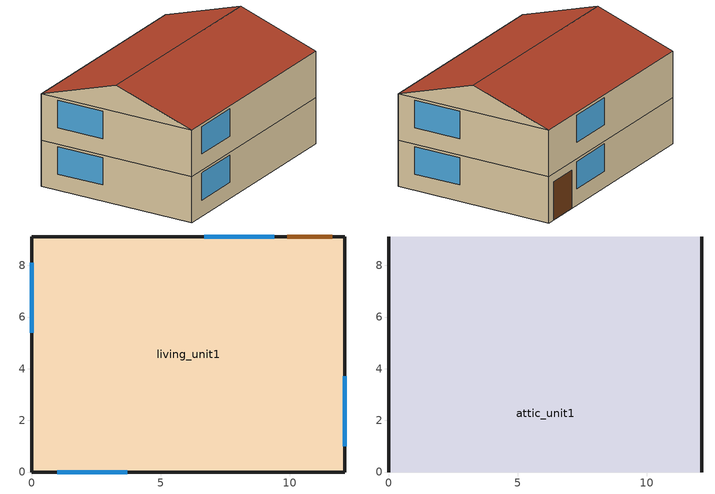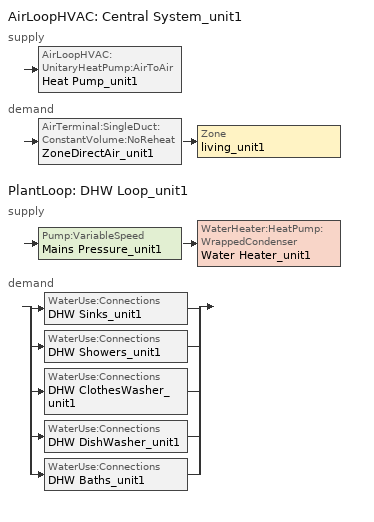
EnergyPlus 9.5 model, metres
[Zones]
living_unit1
 floor adiabatic (Interior Floor): 0,0 0,9.1 12.13,9.1 12.13,0 z2.6
 floor ground (Interior Floor): 0,0 0,9.1 12.13,9.1 12.13,0 z0.01
 wall outside (Exterior Wall): 0,0 12.13,0 12.13,9.1 0,9.1 0,0 z0.01:2.6; 0,0 12.13,0 12.13,9.1 0,9.1 0,0 z2.6:5.19
 window (Exterior Window): 1,0 3.71,0 / 9.39,9.1 6.68,9.1 / 12.13,1 12.13,3.71 / 0,8.1 0,5.39 z0.92:2.45; 1,0 3.71,0 / 9.39,9.1 6.68,9.1 / 12.13,1 12.13,3.71 / 0,8.1 0,5.39 z3.52:5.04
 door (Exterior Door): 11.63,9.1 9.89,9.1 z0.01:2.14
 ceiling to attic_unit1 (Interior Ceiling): 0,0 12.13,0 12.13,9.1 0,9.1 z5.19
attic_unit1
 wall outside (Gable_end): 12.13,0,5.19 12.13,9.1,5.19 12.13,4.55,6.7; 0,9.1,5.19 0,0,5.19 0,4.55,6.7
 roof outside (Exterior Roof): 0,0,5.19 12.13,0,5.19 12.13,4.55,6.7 0,4.55,6.7; 12.13,9.1,5.19 0,9.1,5.19 0,4.55,6.7 12.13,4.55,6.7
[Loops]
AirLoopHVAC 'Central System_unit1'
 supply: AirLoopHVAC:UnitaryHeatPump:AirToAir 'Heat Pump_unit1'
 demand: AirTerminal:SingleDuct:ConstantVolume:NoReheat 'ZoneDirectAir_unit1' > Zone 'living_unit1'
PlantLoop 'DHW Loop_unit1'
 supply: Pump:VariableSpeed 'Mains Pressure_unit1' > WaterHeater:HeatPump:WrappedCondenser 'Water Heater_unit1'
 demand: split
  | WaterUse:Connections 'DHW Sinks_unit1'
  | WaterUse:Connections 'DHW Showers_unit1'
  | WaterUse:Connections 'DHW ClothesWasher_unit1'
  | WaterUse:Connections 'DHW DishWasher_unit1'
  | WaterUse:Connections 'DHW Baths_unit1'
[Building]
SF+Houston+hp+slab+IECC2018: 0, Suburbs, 0.04, 0.4, FullExterior, 25, 6
[Site:Location]
Houston Bush Intercontinental_TX_USA Design_Conditions: 30, -95.37, -6, 29
[SizingPeriod:DesignDay]
Houston Bush Intercontinental Ann Htg 99.6% Condns DB: 1, 21, WinterDesignDay, -1.6, 0, DefaultMultipliers, , Wetbulb, -1.6, , , , , 100977, 2.8, 0, No, No, No, ASHRAEClearSky, , , , , 0
Houston Bush Intercontinental Ann Clg .4% Condns DB=>MWB: 7, 21, SummerDesignDay, 36, 10.1, DefaultMultipliers, , Wetbulb, 24.8, , , , , 100977, 3.5, 170, No, No, No, ASHRAETau, , , 0.499, 1.97
[Site:GroundTemperature:BuildingSurface]
20.97, 20.96, 21.23, 21.51, 21.9, 23.37, 23.79, 23.9, 23.87, 22.31, 21.83, 21.38
[Site:WaterMainsTemperature]
Correlation: , 20.3167, 17.8
[Material]
sheathing_consol_layer: Rough, 0.0127, 0.0940184, 685.008, 1172.332
ceil_consol_layer: Rough, 0.400206, 0.0617176, 41.9286, 776.251
wall_consol_layer: Rough, 0.0889, 0.0579573, 120.801, 1036.26
Asphalt_shingle: MediumRough, 0.00633985, 0.08186, 1121.29, 1255.2, , 0.75
cement_stucco: MediumSmooth, 0.01905, 0.721, 1865.58, 878.64
syn_stucco: MediumSmooth, 0.003048, 8.65E-02, 400, 878.64
Drywall_1/2in: MediumSmooth, 0.0127, 0.16009, 800.923, 1087.84
OSB_5/8in: MediumSmooth, 0.015875, 0.1163, 544.627, 1213.36
OSB_7/16in: MediumSmooth, 0.0111125, 0.1163, 544.627, 1213.36
Plywood_3/4in: Rough, 0.01905, 0.115458, 544.68, 674.54, 0.9, 0.7, 0.7
Carpet_n_pad: MediumSmooth, 0.0254001, 0.0601314, 32.0369, 836.8, 0.9, 0.7, 0.7
OSB_1/2in: MediumSmooth, 0.0127, 0.1163, 544.627, 1213.36, 0.9, 0.7, 0.7
door_const: Smooth, 0.0317022, 0.0720096, 512.64, 767.58
Std Wood 6inch: MediumSmooth, 0.15, 0.12, 540, 1210, 0.9, 0.7, 0.7
[Material:NoMass]
Bldg_paper_felt: Smooth, 0.0105666
[Material:AirGap]
Air_4_in_vert: 0.158499
[WindowMaterial:SimpleGlazingSystem]
Glass: 2.27144, 0.216875, 0.88
[WindowMaterial:Blind]
int_blind: Horizontal, 0.025, 0.01875, 0.001, 45, 221, 0, 0.5, 0.5, 0, 0.5, 0.5, 0, 0.5, 0.5, 0, 0.5, 0.5, 0, 0.9, 0.9, 0.05, 0.5, 0.5, 0.5, 0.5
[Construction]
Exterior Wall: syn_stucco, sheathing_consol_layer, OSB_7/16in, wall_consol_layer, Drywall_1/2in
InteriorFurnishings: Std Wood 6inch
Interior Floor: Plywood_3/4in, Carpet_n_pad
Interior Ceiling: ceil_consol_layer, Drywall_1/2in
Exterior Roof: Asphalt_shingle, OSB_1/2in
Exterior Window: Glass
Exterior Door: door_const
Gable_end: cement_stucco, Bldg_paper_felt, OSB_5/8in, Air_4_in_vert, Drywall_1/2in
window_w_blinds: Glass, int_blind
[Zone]
living_unit1; attic_unit1: 0, 0, 0, 0, , 1
[WindowShadingControl]
Shades-living_unit1: living_unit1, 1, InteriorBlind, window_w_blinds, OnIfScheduleAllows, shading_2012iecc, , Yes, No, , , , , , Sequential, Window_ldf_1.unit1, Window_ldb_1.unit1, Window_sdr_1.unit1, Window_sdl_1.unit1, Window_ldf_2.unit1, Window_ldb_2.unit1, Window_sdr_2.unit1, Window_sdl_2.unit1
[InternalMass]
Internalmass_unit1: InteriorFurnishings, living_unit1, 9.89591
[Shading:Overhang]
Overhang_sdr_1.unit1: Window_sdr_1.unit1, 0, 90, 0, 0, 0.0152439
Overhang_sdr_2.unit1: Window_sdr_2.unit1, 0, 90, 0, 0, 0.0152439
[People]
people_unit1: living_unit1, Occupancy, People, 3, , , 0, autocalculate, activity_sch, , No, ZoneAveraged
[Lights]
Living Hardwired Lighting1: living_unit1, InteriorLightingHE, Watts/Area, , 1.05216, , 0, 0.6, 0.2, 0
Living Plug-in Lighting1: living_unit1, InteriorLightingHE, Watts/Area, , 0.478468, , 0, 0.6, 0.2, 0
[ElectricEquipment]
dishwasher1: living_unit1, DishWasher, EquipmentLevel, 65.6988, , , 0.15, 0.6, 0.25, dishwasher
refrigerator1: living_unit1, Refrigerator, EquipmentLevel, 91.0576, , , 0, 1, 0, refrigerator
clotheswasher1: living_unit1, ClothesWasher, EquipmentLevel, 28.4784, , , 0, 0.8, 0.2, clotheswasher
electric_dryer1: living_unit1, ClothesDryer, EquipmentLevel, 213.065, , , 0.05, 0.15, 0.8, electric_dryer
electric_range1: living_unit1, CookingRange, EquipmentLevel, 248.154, , , 0.3, 0.4, 0.3, electric_range
television1: living_unit1, InteriorLighting, EquipmentLevel, 0, , , 0, 1, 0, television
electric_mels1: living_unit1, MiscPlugLoad, EquipmentLevel, 567.464, , , 0.06, 0.69, 0.25, electric_mels
IECC_Adj1: living_unit1, MiscPlugLoad, Watts/Area, , 1.54357, , 0.062439, 0.411909, 0.251045, IECC_adj
[ZoneVentilation:DesignFlowRate]
Ventilation_unit1: living_unit1, always_avail, Flow/Zone, 0, , , , Exhaust, 0, 0.6, 1, 0, 0, 0, -100, , 100, , -100, , -100, , 100, , 40
[Exterior:Lights]
Exterior-Lights_unit1: ExteriorLighting, 43.2425, , Exterior-Lights
Garage-Lights_unit1: InteriorLightingHE, 7.16295, , Garage-Lights
[DesignSpecification:OutdoorAir]
SZ_DSOA_living_unit1: Flow/Zone, 0, , 0.0283168
[Sizing:Zone]
living_unit1: SupplyAirTemperature, 12, , SupplyAirTemperature, 50, , 0.008, 0.008, SZ_DSOA_living_unit1, 1.3, 1.3, DesignDay, , 0.000762, , , DesignDay, , 0.002032, 0.141576, 0.3
[Sizing:System]
Central System_unit1: Sensible, autosize, 1, 7, 0.008, 11, 0.008, 12, 50, NonCoincident, No, No, 0.008, 0.008, DesignDay, , , , , DesignDay, , , , , , , 1, CoolingDesignCapacity, autosize, , , HeatingDesignCapacity, autosize, , , OnOff
[Sizing:Plant]
DHW Loop_unit1: Heating, 48.8889, 5.55556
[ZoneControl:Thermostat]
Zone Thermostat_unit1: living_unit1, zone_control_type, ThermostatSetpoint:DualSetpoint, thermostat_living Dual SP Control
[ThermostatSetpoint:DualSetpoint]
thermostat_living Dual SP Control: heating_sch, cooling_sch
[ZoneHVAC:EnergyRecoveryVentilator]
ERV_unit1: always_avail, OA_Heat_Recovery_Unit1, 0.0283168, 0.0283168, OASupplyFan_unit1, OAExhaustFan_unit1
[AirTerminal:SingleDuct:ConstantVolume:NoReheat]
ZoneDirectAir_unit1: always_avail, Zone Inlet Node_unit1 ATInlet, Zone Inlet Node_unit1, autosize
[Zone equipment]
living_unit1: ZoneDirectAir_unit1, Water Heater_unit1, ERV_unit1
[Fan:OnOff]
Supply Fan_unit1: always_avail, 0.50054, 400, autosize, 0.863, 1, air loop inlet node_unit1, cooling coil air inlet node_unit1, , , General
OASupplyFan_unit1: always_avail, 0.6, 227.023, 0.0283168, 1, 0, OA fan inlet node_unit1, OA inlet node_unit1, , , Ventilation
OAExhaustFan_unit1: always_avail, 0.6, 227.023, 0.0283168, 1, 0, ERVexhaustnode_unit1, exhaust outlet node_unit1, , , Ventilation
Heat Pump Water Heater Fan_unit1: always_avail, 0.7, 100, autosize, 0.9, 1, Heat Pump Water Heater Fan Inlet Node_unit1, HPWH zone inlet node_unit1, , , General
[Coil:Cooling:DX:SingleSpeed]
DX Cooling Coil_unit1: always_avail, 11282.47, autosize, 4.07, autosize, , Cooling Coil Air Inlet Node_unit1, Heating Coil Air Inlet Node_unit1, HPACCoolCapFT, HPACCoolCapFFF, HPACCOOLEIRFT, HPACCOOLEIRFFF, HPACCOOLPLFFPLR
[Coil:Heating:Electric]
Supp Heating Coil_unit1: always_avail, 1, autosize, Supp Heating Coil Air Inlet Node_unit1, Air Loop Outlet Node_unit1
[Coil:Heating:DX:SingleSpeed]
Main DX Heating Coil_unit1: always_avail, 11282.47, 3.69, autosize, , Heating Coil Air Inlet Node_unit1, Supp Heating Coil Air Inlet Node_unit1, HPACHeatCapFT, HPACHeatCapFFF, HPACHeatEIRFT, HPACHeatEIRFFF, HPACCOOLPLFFPLR, Defrost_EIR_FT, -17.78, , 5, 200, 10, ReverseCycle, OnDemand
[Coil:WaterHeating:AirToWaterHeatPump:Wrapped]
Heat Pump Water Heater Evaporator_unit1: 1500, 3, 0.981, 19.7, 13.5, 48.89, 0.189, yes, Zone Exhaust Node1_unit1, Heat Pump Water Heater Fan Inlet Node_unit1, , 10, WetBulbTemperature, HPWH-Htg-Cap-fT, , HPWH-Htg-COP-fT, , HPWH-COP-fPLR
[HeatExchanger:AirToAir:SensibleAndLatent]
OA_Heat_Recovery_Unit1: always_off, 0.0283168, 0.65, 0, 0.65, 0, 0.65, 0, 0.65, 0, outdoor air node_unit1, OA fan inlet node_unit1, Zone Exhaust Node_unit1, ERVexhaustnode_unit1, 0, No, Plate, None, -16.8333, 0.083, 0.0216, No
[AirLoopHVAC:UnitaryHeatPump:AirToAir]
Heat Pump_unit1: always_avail, Air Loop Inlet node_unit1, Air Loop Outlet Node_unit1, autosize, autosize, 0, living_unit1, Fan:OnOff, Supply Fan_unit1, Coil:Heating:DX:SingleSpeed, Main DX Heating Coil_unit1, Coil:Cooling:DX:SingleSpeed, DX Cooling Coil_unit1, Coil:Heating:Electric, Supp Heating Coil_unit1, 50, 10, BlowThrough, fan_cycle
[AirLoopHVAC]
Central System_unit1: , availability list, autosize, Air Loop Branches_unit1, , Air Loop Inlet Node_unit1, Return Air Mixer Outlet_unit1, Zone Equipment Inlet Node_unit1, Air Loop Outlet Node_unit1
[Pump:VariableSpeed]
Mains Pressure_unit1: Mains Inlet Node_unit1, Mains Pressure Outlet Node_unit1, autosize, 1, 0, 1, 0, 0, 1, 0, 0, 0, Intermittent
[WaterHeater:Stratified]
Water Heater_Tank_unit1: Water Heater, 0.196841, 1.594, VerticalCylinder, , 51, MasterSlave, dhw_setpt_hpwh, 2, autosize, 1.129, dhw_setpt_hpwh, 2, 0, 0.266, electricity, 1, 8.3, Electricity, 0, 1, 8.3, Electricity, 0, 1, Zone, , living_unit1, , 0.730336, 1, , 1, , , , Water Heater use inlet node_unit1, Water Heater use outlet node_unit1, 1, 0, autocalculate, , , 1, 0.7, 0, Fixed, autosize, autosize, 1.5, 1
[WaterHeater:Sizing]
Water Heater_Tank_unit1: ResidentialHUD-FHAMinimum, , , , 3, 3
[WaterHeater:HeatPump:WrappedCondenser]
Water Heater_unit1: always_avail, Compressor Setpoint, 5, 0.0664167, 0.863417, autocalculate, ZoneAirOnly, Zone Exhaust Node1_unit1, HPWH Zone Inlet Node_unit1, , , , , living_unit1, WaterHeater:Stratified, Water Heater_Tank_unit1, Water Heater use inlet node_unit1, Water Heater use outlet node_unit1, Coil:WaterHeating:AirToWaterHeatPump:Wrapped, Heat Pump Water Heater Evaporator_unit1, 10, 48.89, Zone, , Fan:OnOff, Heat Pump Water Heater Fan_unit1, DrawThrough, 0, 0, , , , , MutuallyExclusive, 1.262, 0.75, 0.464
[PlantLoop]
DHW Loop_unit1: Water, , DHW Loop Operation_unit1, DHW Supply Outlet Node_unit1, 100, 0, autosize, 0, autocalculate, Mains Inlet Node_unit1, DHW Supply Outlet Node_unit1, DHW Supply Branches_unit1, DHW Supply Connectors_unit1, DHW Demand Inlet Node_unit1, Mains Makeup Node_unit1, DHW Demand Branches_unit1, DHW Demand Connectors_unit1, Optimal
[PlantEquipmentList]
DHW Plant Equipment_unit1: WaterHeater:HeatPump:WrappedCondenser, Water Heater_unit1
[PlantEquipmentOperation:HeatingLoad]
DHW Control Scheme_unit1: 0, 1000000000000000, DHW Plant Equipment_unit1
[PlantEquipmentOperationSchemes]
DHW Loop Operation_unit1: PlantEquipmentOperation:HeatingLoad, DHW Control Scheme_unit1, always_avail
[EnergyManagementSystem:Sensor]
Energy_HVAC: Electricity:HVAC; Electricity:HVAC
[EnergyManagementSystem:ProgramCallingManager]
BuildingElectricEnergy: EndOfSystemTimestepAfterHVACReporting; BEE_EMS_Program
[EnergyManagementSystem:Program]
BEE_EMS_Program: SET BEE=Energy_HVAC; SET BEE=Energy_HVAC
[EnergyManagementSystem:OutputVariable]
BEE_var: BEE; Summed; ZoneTimestep; BEE_EMS_Program; J
[ExternalInterface:FunctionalMockupUnitExport:From:Variable]
living_unit1: Zone Thermostat Cooling Setpoint Temperature, T_sp_c
Environment: Site Outdoor Air Drybulb Temperature, T_od
living_unit1: Zone Mean Air Temperature, T_id
living_unit1: Zone Mean Air Dewpoint Temperature, T_idp
Occupancy: Schedule Value, Sch_occ
EMS: BEE_var, EC_HVAC_ems
living_unit1: Zone Thermostat Heating Setpoint Temperature, T_sp_h
DX COOLING COIL_UNIT1: Cooling Coil Electricity Energy, EC_CC
MAIN DX HEATING COIL_UNIT1: Heating Coil Electricity Energy, EC_HC
MAIN DX HEATING COIL_UNIT1: Heating Coil Defrost Electricity Energy, EC_HC_De
MAIN DX HEATING COIL_UNIT1: Heating Coil Crankcase Heater Electricity Energy, EC_HC_Cr
SUPPLY FAN_UNIT1: Fan Electricity Energy, EC_Fan_sa
OASUPPLYFAN_UNIT1: Fan Electricity Energy, EC_Fan_oas
OAEXHAUSTFAN_UNIT1: Fan Electricity Energy, EC_Fan_oae
HEAT PUMP WATER HEATER FAN_UNIT1: Fan Electricity Energy, EC_Fan_HPW
OA_HEAT_RECOVERY_UNIT1: Heat Exchanger Electricity Energy, EC_OA_Rec
SUPP HEATING COIL_UNIT1: Heating Coil Electricity Energy, EC_HC_Supp
[ExternalInterface:FunctionalMockupUnitExport:To:Schedule]
heating_sch: Temperature, heating_stp, 20
cooling_sch: Temperature, cooling_stp, 26
[AvailabilityManager:Scheduled]
System availability: always_avail
[SetpointManager:Scheduled]
DHW Loop Setpoint Manager_unit1: Temperature, DHWSupplySetpoint, DHW Supply Outlet Node_unit1
[WaterUse:Equipment]
Clothes Washer_unit1: Domestic Hot Water, 1.62192e-06, ClothesWasher, CWWaterTempSchedule
Dishwasher_unit1: Domestic Hot Water, 6.36685e-07, Dishwasher, DWWaterTempSchedule
Sinks_unit1: Domestic Hot Water, 7.1934e-05, BA_sink_sch, SSBWaterTempSchedule
Showers_unit1: Domestic Hot Water, 0.000141975, BA_shower_sch, SSBWaterTempSchedule
Baths_unit1: Domestic Hot Water, 0.00027764, BA_bath_sch, SSBWaterTempSchedule
[WaterUse:Connections]
DHW Sinks_unit1: Water Sink Inlet Node_unit1, Water Sink Outlet Node_unit1, , , , , None, , , Sinks_unit1
DHW Showers_unit1: Water Shower Inlet Node_unit1, Water Shower Outlet Node_unit1, , , , , None, , , Showers_unit1
DHW ClothesWasher_unit1: Water ClothesWasher Inlet Node_unit1, Water ClothesWasher Outlet Node_unit1, , , , , None, , , Clothes Washer_unit1
DHW DishWasher_unit1: Water DishWasher Inlet Node_unit1, Water DishWasher Outlet Node_unit1, , , , , None, , , Dishwasher_unit1
DHW Baths_unit1: Water Bath Inlet Node_unit1, Water Bath Outlet Node_unit1, , , , , None, , , Baths_unit1
[Schedule:Day:Hourly]
OccupancyDay: Fraction, 1, 1, 1, 1, 1, 1, 1, 0.8831, 0.40861, 0.24189, 0.24189, 0.24189, 0.24189, 0.24189, 0.24189, 0.24189, 0.29498, 0.5531, 0.89693, 0.89693, 0.89693, 1, 1, 1
LightingDay: Fraction, 0.0625, 0.0625, 0.0625, 0.0625, 0.1875, 0.390625, 0.4375, 0.390625, 0.171875, 0.117188, 0.117188, 0.117188, 0.117188, 0.117188, 0.117188, 0.203125, 0.4375, 0.609375, 0.820312, 0.984375, 1, 0.6875, 0.382812, 0.15625
ExteriorLightingDay: Fraction, 1, 1, 1, 1, 1, 1, 0, 0, 0, 0, 0, 0, 0, 0, 0, 0, 0, 0, 1, 1, 1, 1, 1, 1
LightingDay_EELighting: Fraction, 0.06875, 0.06875, 0.06875, 0.06875, 0.20625, 0.429688, 0.48125, 0.429688, 0.189062, 0.128906, 0.128906, 0.128906, 0.128906, 0.128906, 0.128906, 0.223438, 0.48125, 0.670312, 0.902344, 1, 1, 0.75625, 0.421094, 0.171875
RefrigeratorDay: Fraction, 0.8, 0.782696, 0.765594, 0.742857, 0.731388, 0.731388, 0.75996, 0.8, 0.817103, 0.828571, 0.8, 0.8, 0.839839, 0.839839, 0.828571, 0.839839, 0.885714, 0.971429, 1, 0.971429, 0.942857, 0.925553, 0.885714, 0.828571
MiscPlugLoadDay: Fraction, 0.60749, 0.559339, 0.552853, 0.545071, 0.524481, 0.585279, 0.676232, 0.718547, 0.60749, 0.517023, 0.529183, 0.529345, 0.520428, 0.538424, 0.568742, 0.600357, 0.710117, 0.862678, 0.936608, 0.966764, 1, 0.976654, 0.845169, 0.734436
CookingRangeDay: Fraction, 0.0471585, 0.0471585, 0.0235459, 0.0235459, 0.0471585, 0.0707044, 0.165088, 0.283018, 0.306564, 0.320771, 0.283018, 0.330176, 0.377335, 0.306564, 0.292423, 0.377335, 0.613194, 1, 0.778348, 0.400947, 0.235859, 0.165088, 0.103722, 0.0707044
DishwasherWeekday: Fraction, 0.115858, 0.0514759, 0.0385692, 0.0257379, 0.0257379, 0.0772138, 0.154503, 0.231792, 0.437922, 0.489398, 0.425016, 0.360633, 0.309082, 0.347726, 0.283344, 0.270437, 0.283344, 0.373464, 0.656883, 0.8372, 0.682621, 0.502305, 0.33482, 0.231792
DishwasherWeekend: Fraction, 0.124134, 0.0551527, 0.0413241, 0.0275764, 0.0275764, 0.0827291, 0.165539, 0.248349, 0.469202, 0.524355, 0.455374, 0.386393, 0.331159, 0.372564, 0.303583, 0.289754, 0.303583, 0.40014, 0.703804, 0.897, 0.73138, 0.538184, 0.358735, 0.248349
DishwasherVacation; ClothesWasherVacation; ClothesDryerVacation: Fraction, 0, 0, 0, 0, 0, 0, 0, 0, 0, 0, 0, 0, 0, 0, 0, 0, 0, 0, 0, 0, 0, 0, 0, 0
ClothesWasherWeekday: Fraction, 0.0796475, 0.0637009, 0.0318078, 0.0318078, 0.0637009, 0.095594, 0.191188, 0.414354, 0.621574, 0.7332, 0.717253, 0.637521, 0.573735, 0.510034, 0.446247, 0.414354, 0.430301, 0.414354, 0.414354, 0.414354, 0.414354, 0.398408, 0.270921, 0.143434
ClothesWasherWeekend: Fraction, 0.097441, 0.077932, 0.0389138, 0.0389138, 0.077932, 0.11695, 0.2339, 0.506923, 0.760436, 0.897, 0.877491, 0.779946, 0.701909, 0.623977, 0.545941, 0.506923, 0.526432, 0.506923, 0.506923, 0.506923, 0.506923, 0.487414, 0.331446, 0.175477
ClothesDryerWeekday: Fraction, 0.0996819, 0.0598091, 0.0398727, 0.0199364, 0.0398727, 0.0598091, 0.159491, 0.318982, 0.486427, 0.685791, 0.785473, 0.817391, 0.7456, 0.677837, 0.610073, 0.578155, 0.558218, 0.546236, 0.518346, 0.510391, 0.5263, 0.546236, 0.4386, 0.239236
ClothesDryerWeekend: Fraction, 0.121951, 0.0731707, 0.0487805, 0.0243902, 0.0487805, 0.0731707, 0.195122, 0.390244, 0.595097, 0.839, 0.960951, 1, 0.91217, 0.829268, 0.746366, 0.707317, 0.682927, 0.668268, 0.634146, 0.624415, 0.643878, 0.668268, 0.536585, 0.292683
[Schedule:Week:Compact]
RefrigeratorWeek: AllDays, RefrigeratorDay
MiscPlugLoadWeek: AllDays, MiscPlugLoadDay
CookingRangeWeek: AllDays, CookingRangeDay
DishwasherWeek: Weekdays, DishwasherWeekday, CustomDay1, DishwasherVacation, AllOtherDays, DishwasherWeekend
ClothesWasherWeek: Weekdays, ClothesWasherWeekday, CustomDay1, ClothesWasherVacation, AllOtherDays, ClothesWasherWeekend
ClothesDryerWeek: Weekdays, ClothesDryerWeekday, CustomDay1, ClothesDryerVacation, AllOtherDays, ClothesDryerWeekend
OccupancyWeek: AllDays, OccupancyDay
LightingProfileWeek: AllDays, LightingDay
LightingProfileWeek_EELighting: AllDays, LightingDay_EELighting
ExteriorLightingProfileWeek: AllDays, ExteriorLightingDay
[Schedule:Year]
Occupancy: Fraction, OccupancyWeek, 1, 1, 12, 31
InteriorLighting: Fraction, LightingProfileWeek, 1, 1, 12, 31
InteriorLightingHE: Fraction, LightingProfileWeek_EELighting, 1, 1, 12, 31
ExteriorLighting: Fraction, ExteriorLightingProfileWeek, 1, 1, 12, 31
Refrigerator: Fraction, RefrigeratorWeek, 1, 1, 12, 31
MiscPlugLoad: Fraction, MiscPlugLoadWeek, 1, 1, 12, 31
CookingRange: Fraction, CookingRangeWeek, 1, 1, 12, 31
Dishwasher: Fraction, DishwasherWeek, 1, 1, 12, 31
ClothesWasher: Fraction, ClothesWasherWeek, 1, 1, 12, 31
ClothesDryer: Fraction, ClothesDryerWeek, 1, 1, 12, 31
[Schedule:Compact]
BA_shower_sch: any number, Through: 12/31, For: AllDays, Until: 1:00, 0.00174682, Until: 2:00, 0.000794011, Until: 3:00, 0.000476407, Until: 4:00, 0.000794011, Until: 5:00, 0.00222323, Until: 6:00, 0.00825772, Until: 7:00, 0.0187387, Until: 8:00, 0.0185799, Until: 9:00, 0.0150862, Until: 10:00, 0.0117514, Until: 11:00, 0.00952813, Until: 12:00, 0.0074637, Until: 13:00, 0.00539928, Until: 14:00, 0.00460526, Until: 15:00, 0.00412886, Until: 16:00, 0.00397006, Until: 17:00, 0.00476407, Until: 18:00, 0.00619329, Until: 19:00, 0.00666969, Until: 20:00, 0.00666969, Until: 21:00, 0.00666969, Until: 22:00, 0.00651089, Until: 23:00, 0.00460526, Until: 24:00, 0.00333485
BA_bath_sch: any number, Through: 12/31, For: AllDays, Until: 1:00, 0.000163091, Until: 2:00, 8.15455e-05, Until: 3:00, 8.15455e-05, Until: 4:00, 8.15455e-05, Until: 5:00, 0.000163091, Until: 6:00, 0.000387341, Until: 7:00, 0.000937773, Until: 8:00, 0.00118241, Until: 9:00, 0.0013455, Until: 10:00, 0.00118241, Until: 11:00, 0.000937773, Until: 12:00, 0.000713523, Until: 13:00, 0.000631977, Until: 14:00, 0.000468886, Until: 15:00, 0.000468886, Until: 16:00, 0.000468886, Until: 17:00, 0.000795068, Until: 18:00, 0.000937773, Until: 19:00, 0.00156975, Until: 20:00, 0.00203864, Until: 21:00, 0.00203864, Until: 22:00, 0.00156975, Until: 23:00, 0.0013455, Until: 24:00, 0.000795068
BA_sink_sch: any number, Through: 12/31, For: AllDays, Until: 1:00, 0.00387389, Until: 2:00, 0.00193694, Until: 3:00, 0.00138353, Until: 4:00, 0.00138353, Until: 5:00, 0.00193694, Until: 6:00, 0.00498071, Until: 7:00, 0.0116217, Until: 8:00, 0.0171558, Until: 9:00, 0.0182626, Until: 10:00, 0.0171558, Until: 11:00, 0.0149421, Until: 12:00, 0.0138353, Until: 13:00, 0.0135586, Until: 14:00, 0.0124518, Until: 15:00, 0.0118984, Until: 16:00, 0.011345, Until: 17:00, 0.0132819, Until: 18:00, 0.0179859, Until: 19:00, 0.020753, Until: 20:00, 0.0190927, Until: 21:00, 0.0157723, Until: 22:00, 0.0132819, Until: 23:00, 0.0110682, Until: 24:00, 0.00747107
activity_sch: any number, Through: 12/31, For: AllDays, Until: 24:00, 117.28
zone_control_type: control_type, Through: 12/31, For: AllDays, Until 24:00, 4
shading_2012iecc: fraction, Through: 12/31, For: AllDays, Until 24:00, 0
dhw_setpt_hpwh: Temperature, Through: 12/31, For: AllDays, Until 24:00, 44
always_avail: On/Off, Through: 12/31, For: AllDays, Until: 24:00, 1
always_off: On/Off, Through: 12/31, For: AllDays, Until: 24:00, 0
fan_cycle: any number, Through: 12/31, For: AllDays, Until: 24:00, 0
[Schedule:Constant]
DWWaterTempSchedule; CWWaterTempSchedule; DHWSupplySetpoint: Temperature, 48.8889
SSBWaterTempSchedule: Temperature, 40.5556
Compressor Setpoint: Temperature, 50
[Curve:Quadratic]
HPWH-COP-fPLR: 1, 0, 0, 0, 1
HPACCoolCapFFF: 0.8, 0.2, 0, 0.5, 1.5
HPACCOOLEIRFFF: 1.156, -0.1816, 0.0256, 0.5, 1.5
HPACCOOLPLFFPLR: 0.85, 0.15, 0, 0, 1
HPACHeatEIRFFF: 1.3824, -0.4336, 0.0512, 0, 1
[Curve:Cubic]
HPACHeatCapFT: 0.758746, 0.027626, 0.000148716, 3.4992e-06, -20, 20
HPACHeatCapFFF: 0.84, 0.16, 0, 0, 0.5, 1.5
HPACHeatEIRFT: 1.19248, -0.0300438, 0.00103745, -2.3328e-05, -20, 20
[Curve:Biquadratic]
HPWH-Htg-Cap-fT: 0.563, 0.0437, 0.000039, 0.0055, -.000148, -.000145, 0, 100, 0, 100, 0
HPWH-Htg-COP-fT: 1.1332, 0.063, -9.79e-05, -.00972, -2.14e-05, -.000686, 0, 100, 0, 100
HPACCoolCapFT: 0.766956, 0.0107756, -4.14703e-05, 0.00134961, -0.000261144, 0.000457488, 12.77778, 23.88889, 21.11111, 46.11111
HPACCOOLEIRFT: 0.297145, 0.0430933, -0.000748766, 0.00597727, 0.000482112, -0.000956448, 12.77778, 23.88889, 21.11111, 46.11111
Defrost_EIR_FT: 1, 0, 0, 0, 0, 0, 0, 100, 0, 100
[AirflowNetwork:SimulationControl]
House AirflowNetwork: MultizoneWithDistribution, SurfaceAverageCalculation, , LOWRISE, 500, , 0.001, 0.00001, 0, 0, 0.75, , , Yes
[AirflowNetwork:MultiZone:Zone]
living_unit1: NoVent, , 0, 0, 100, 0, 300000
attic_unit1: Constant, , , , 100, , 300000, inf_sch
[AirflowNetwork:MultiZone:Surface]
Roof_front_unit1: AtticVent, , 1, Constant, , 0, , 100, , 300000, inf_sch
Roof_back_unit1; Roof_right_unit1; Roof_left_unit1: AtticVent, , 1, Constant, , , , 100, , 300000, inf_sch
ceiling_unit1: ZoneLeak_Ceiling, , 1, NoVent
Wall_ldf_1.unit1; Wall_ldb_1.unit1; Wall_ldf_2.unit1; Wall_ldb_2.unit1: ZoneLeak_LongWall, , 1, NoVent
Wall_sdl_1.unit1; Wall_sdr_1.unit1; Wall_sdr_2.unit1; Wall_sdl_2.unit1: ZoneLeak_ShortWall, , 1, NoVent
[AirflowNetwork:MultiZone:Surface:EffectiveLeakageArea]
ZoneLeak_LongWall: 0.00566687, 1.15, 4, 0.65
ZoneLeak_ShortWall: 0.00425016, 1.15, 4, 0.65
ZoneLeak_Ceiling: 0.019899, 1.15, 4, 0.65
ZoneLeak_Floor: 0.00001, 1.15, 4, 0.65
AtticVent; CrawlVent: 0.37, 1.15, 4, 0.65
[AirflowNetwork:Distribution:Node]
EquipmentInletNode_unit1: Zone Equipment Inlet Node_unit1, Other, 3
SplitterNode_unit1: , AirLoopHVAC:ZoneSplitter, 3
ZoneSupplyNode_unit1; ZoneReturnNode_unit1: , Other, 3
ZoneSupplyRegisterNode_unit1 ATInlet: Zone Inlet Node_unit1 ATInlet, Other, 3
ZoneSupplyRegisterNode_unit1: Zone Inlet Node_unit1, Other, 3
ZoneOutletNode_unit1: Zone Outlet node_unit1, Other, 3
MixerNode_unit1: , AirLoopHVAC:ZoneMixer, 3
MainReturnNode_unit1: Return Air Mixer Outlet_unit1, Other, 3
MainInletNode_unit1: Air Loop Inlet Node_unit1, Other, 3
FanOutletNode_unit1: Cooling Coil Air Inlet Node_unit1, Other, 3
HeatingInletNode_unit1: Heating Coil Air Inlet Node_unit1, Other, 3
HeatingOutletNode_unit1: Air Loop Outlet Node_unit1, Other, 3
SuppHeatingInletNode_unit1: Supp Heating coil air inlet Node_unit1, Other, 3
[AirflowNetwork:Distribution:Component:LeakageRatio]
SupplyLeak; ReturnLeak: 0.0396, 0.56034, 25, 0.65
[AirflowNetwork:Distribution:Component:Duct]
MainTrunk_unit1: 2, 0.591921, 0.275216, 0.0009, 0.01, 0.709825, 1e-07
ZoneSupply_unit1: 15, 0.591921, 0.275216, 0.0009, 10, 0.709825, 1e-07
ZoneSupplyLink2_unit1 ATInlet Duct: 0.0001, 0.591921, 0.275216, 0.0009, 0, 0.709825, 1e-07
ZoneReturn_unit1: 8, 0.52943, 0.220173, 0.0009, 9, 0.709825, 1e-07
ZoneConnectionDuct_unit1; AirLoopSupply_unit1: 0.1, 0.591921, 0.275216, 0.0001, 0, 0.709825, 1e-07
MainReturn_unit1: 1, 0.52943, 0.220173, 0.0009, 0.01, 0.709825, 1e-07
AirLoopReturn_unit1: 0.1, 0.52943, 0.220173, 0.0001, 0, 0.709825, 1e-07
[AirflowNetwork:Distribution:Component:Fan]
Supply Fan_unit1: Fan:OnOff
[AirflowNetwork:Distribution:Component:Coil]
DX Cooling Coil_unit1: Coil:Cooling:DX:SingleSpeed, 0.1, 1
Main DX Heating Coil_unit1: Coil:Heating:DX:Singlespeed, 0.1, 1
Supp Heating Coil_unit1: Coil:Heating:Electric, 0.1, 1
[AirflowNetwork:Distribution:Linkage]
MainSupplyLink_unit1: EquipmentInletNode_unit1, SplitterNode_unit1, MainTrunk_unit1, attic_unit1
ZoneSupplyLink_unit1: SplitterNode_unit1, ZoneSupplyNode_unit1, ZoneSupply_unit1, attic_unit1
ZoneSupplyLink2_unit1 ATInlet: ZoneSupplyRegisterNode_unit1 ATInlet, ZoneSupplyRegisterNode_unit1, ZoneSupplyLink2_unit1 ATInlet Duct, attic_unit1
ZoneSupplyLink2_unit1: ZoneSupplyNode_unit1, ZoneSupplyRegisterNode_unit1 ATInlet, ZoneSupply_unit1, attic_unit1
ZoneSupplyConnectionLink_unit1: ZoneSupplyRegisterNode_unit1, living_unit1, ZoneConnectionDuct_unit1
ZoneReturnConnectionLink_unit1: living_unit1, ZoneOutletNode_unit1, ZoneConnectionDuct_unit1
ZoneReturnLink1_unit1: Zoneoutletnode_unit1, ZoneReturnNode_unit1, ZoneReturn_unit1, attic_unit1
ZoneReturnLink2_unit1: ZoneReturnNode_unit1, MixerNode_unit1, ZoneReturn_unit1, attic_unit1
MainReturnLink_unit1: MixerNode_unit1, MainReturnNode_unit1, MainReturn_unit1, attic_unit1
SystemReturnLink_unit1: MainReturnNode_unit1, MainInletNode_unit1, AirLoopReturn_unit1
SupplyFanLink_unit1: MainInletNode_unit1, FanOutletNode_unit1, Supply Fan_unit1
CoolingCoilLink_unit1: FanOutletNode_unit1, HeatingInletNode_unit1, DX Cooling Coil_unit1
EquipmentAirLoopLink_unit1: HeatingOutletNode_unit1, EquipmentInletNode_unit1, AirLoopSupply_unit1
HeatingCoilLink_unit1: HeatingInletNode_unit1, SuppHeatingInletNode_unit1, Main DX Heating Coil_unit1
SuppHeatingCoilLink_unit1: SuppHeatingInletNode_unit1, HeatingOutletNode_unit1, Supp Heating Coil_unit1
ZoneSupplyLeakLink_unit1: ZoneSupplyNode_unit1, attic_unit1, SupplyLeak
ZoneReturnLeakLink_unit1: attic_unit1, ZoneReturnNode_unit1, ReturnLeak
